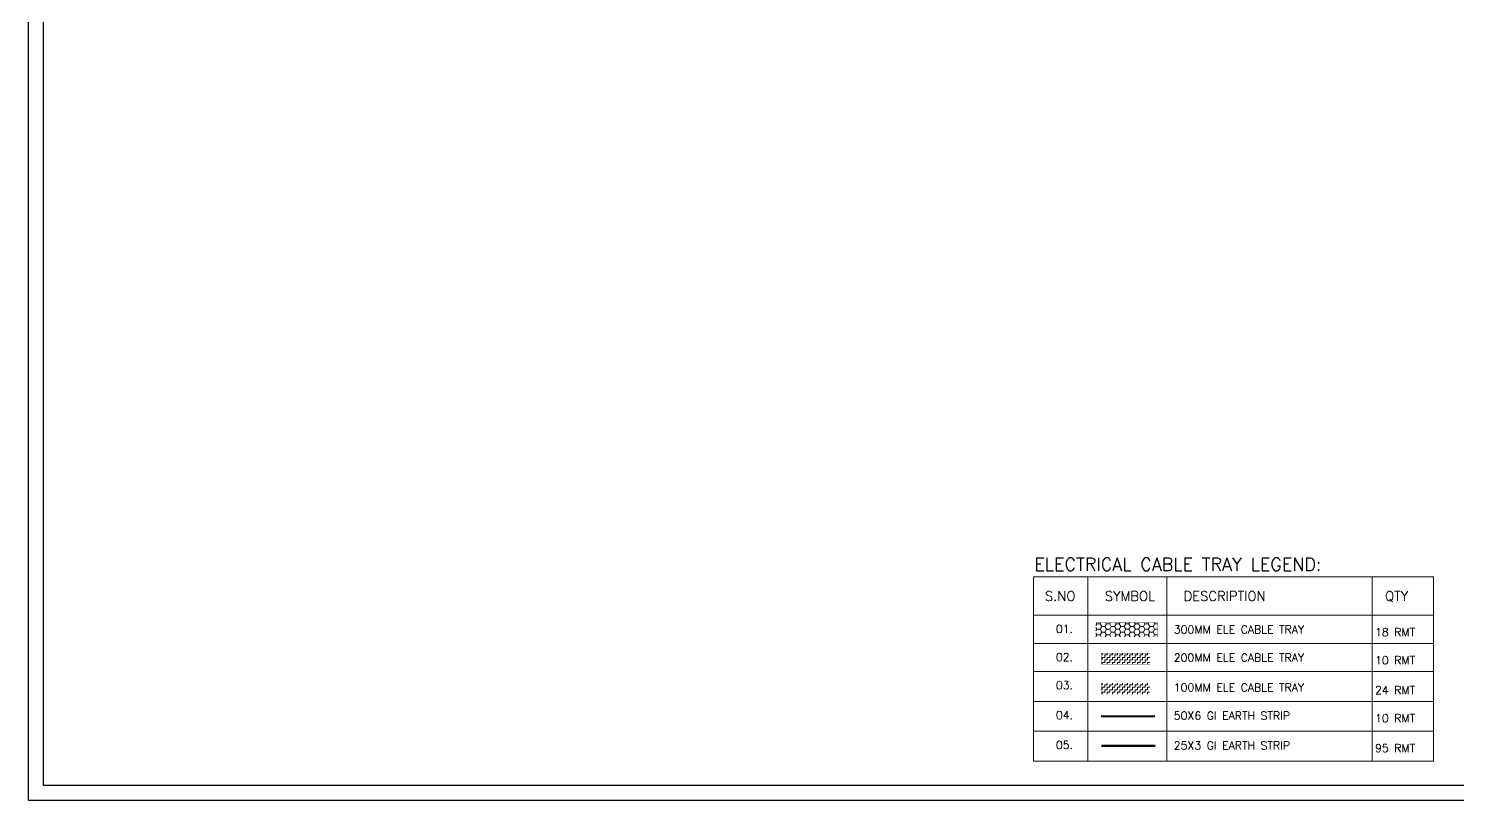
# Model space of a CAD drawing. Extents: x 3505867 to 3988380, y -625948 to -590408.
# Drawn here: x 3651890 to 3674204, y -625948 to -613902 of the extents above; entities that cross this region are included whole.
import ezdxf

# ---------------------------------------------------------------- set-up
doc = ezdxf.new("R2010")
doc.units = 0
doc.header["$LTSCALE"] = 6
doc.header["$MEASUREMENT"] = 0
doc.linetypes.add('CONTINOUS', pattern=[0])
doc.linetypes.add('CONTINU', pattern=[0])
doc.layers.get('0').update_dxf_attribs({"linetype": 'CONTINUOUS'})
doc.layers.add('ELE-CABLE TRAY', color=31, linetype='CONTINUOUS', lineweight=18)
doc.layers.add('ELE-GIEARTHING', color=5, linetype='CONTINUOUS', lineweight=9)
doc.layers.add('ELE-LIGHTING WIRRING', color=7, linetype='CONTINUOUS')
doc.styles.add('ROMANS', font='romans.shx')

msp = doc.modelspace()

# ---------------------------------------------------------------- hatches: boundary and pattern name
at = {"layer": 'ELE-CABLE TRAY', "linetype": 'ByBlock'}
h = msp.add_hatch(dxfattribs=at)
h.set_pattern_fill('HONEY', color=256, scale=400.785606)
h.set_pattern_definition([(0, (3632201.753, -640806.03), (75.1473, 43.386315), [50.0982, -100.1964]), (120, (3632201.753, -640806.03), (-75.1473, 43.386315), [50.0982, -100.1964]), (60, (3632201.753, -640806.03), (3e-14, 86.77263), [-100.1964, 50.0982])])
h.paths.add_polyline_path([(3668558, -623171), (3669520.3, -623171), (3669520.3, -623397.5), (3668558, -623397.5)])
h = msp.add_hatch(dxfattribs=at)
h.set_pattern_fill('ZIGZAG', color=256, scale=314.88044)
h.set_pattern_definition([(0, (3640082.11, -636861.87), (39.360055, 39.360055), [39.360055, -39.360055]), (90, (3640121.47, -636861.87), (-39.360055, 39.360055), [39.360055, -39.360055])])
h.paths.add_polyline_path([(3668645.7, -623650.6), (3669401.7, -623650.6), (3669401.7, -623821.5), (3668645.7, -623821.5)])
h = msp.add_hatch(dxfattribs=at)
h.set_pattern_fill('ZIGZAG', color=256, scale=314.88044)
h.set_pattern_definition([(0, (3640082.11, -637328.29), (39.360055, 39.360055), [39.360055, -39.360055]), (90, (3640121.47, -637328.29), (-39.360055, 39.360055), [39.360055, -39.360055])])
h.paths.add_polyline_path([(3668645.7, -624117), (3669401.7, -624117), (3669401.7, -624287.9), (3668645.7, -624287.9)])

# ---------------------------------------------------------------- linework, layer by layer
for points in [[(3696970.7, -593936.6), (3696970.7, -625948), (3651889.5, -625948), (3651889.5, -593936.6)], [(3696738.9, -594168.4), (3696738.9, -625716.2), (3652121.3, -625716.2), (3652121.3, -594168.4)]]:
    msp.add_lwpolyline(points, close=True)
at = {"layer": 'ELE-CABLE TRAY', "color": 0}
for p, q in [((3667585, -622457.7), (3673830.6, -622457.7)), ((3667585, -625336.1), (3667585, -622457.7)), ((3668432.2, -625336.1), (3668432.2, -622457.7)), ((3669663.8, -625336.1), (3669663.8, -622457.7)), ((3672873.8, -625336.1), (3672873.8, -622457.7)), ((3673830.6, -622457.7), (3673830.6, -625336.1)), ((3667585, -623059.3), (3673830.6, -623059.3)), ((3667585, -623498.1), (3673830.6, -623498.1)), ((3667585, -623936.8), (3673830.6, -623936.8)), ((3667585, -624403.3), (3673830.6, -624403.3)), ((3667585, -624869.7), (3673830.6, -624869.7)), ((3667585, -625336.1), (3673830.6, -625336.1))]:
    msp.add_line(p, q, dxfattribs=at)
at = {"layer": 'ELE-CABLE TRAY', "linetype": 'ByBlock', "const_width": 1.86}
msp.add_lwpolyline([(3668558, -623171), (3669520.3, -623171), (3669520.3, -623397.5), (3668558, -623397.5)], close=True, dxfattribs=at)
at = {"layer": 'ELE-CABLE TRAY', "linetype": 'ByBlock', "const_width": 1.46, "elevation": 3.6}
for points in [[(3668645.7, -623650.6), (3669401.7, -623650.6), (3669401.7, -623821.5), (3668645.7, -623821.5)], [(3668645.7, -624117), (3669401.7, -624117), (3669401.7, -624287.9), (3668645.7, -624287.9)]]:
    msp.add_lwpolyline(points, close=True, dxfattribs=at)
at = {"layer": 'ELE-GIEARTHING', "linetype": 'CONTINOUS', "lineweight": -3, "ltscale": 0.2, "const_width": 34.2}
msp.add_lwpolyline([(3668636.5, -624636.4), (3669479.8, -624636.4)], dxfattribs=at)
at = {"layer": 'ELE-GIEARTHING', "color": 26, "linetype": 'CONTINOUS', "lineweight": -3, "ltscale": 0.2, "const_width": 34.2}
msp.add_lwpolyline([(3668644.6, -625097.1), (3669487.9, -625097.1)], dxfattribs=at)

# ---------------------------------------------------------------- texts
at = {"layer": 'ELE-LIGHTING WIRRING', "color": 7, "linetype": 'CONTINU', "attachment_point": 1, "style": 'ROMANS'}
for s, insert, char_height in [('ELECTRICAL CABLE TRAY LEGEND:', (3667596.7, -622162.8), 200), ('S.NO', (3667762.6, -622683.8), 150), ('SYMBOL', (3668697.4, -622683.8), 150), ('DESCRIPTION', (3669929, -622683.8), 150), ('QTY', (3673073.4, -622683.8), 150), ('01.', (3667932.9, -623210.1), 125), ('18 RMT', (3672916.6, -623258.7, 3.6), 125), ('02.', (3667932.9, -623648.8), 125), ('10 RMT', (3672916.6, -623697.5, 3.6), 125), ('03.', (3667932.9, -624087.6), 125), ('24 RMT', (3672916.6, -624163.9, 3.6), 125), ('04.', (3667932.9, -624554), 125), ('10 RMT', (3672916.6, -624602.6, 3.6), 125), ('05.', (3667932.9, -625020.4), 125), ('95 RMT', (3672916.6, -625069, 3.6), 125)]:
    msp.add_mtext(s, dxfattribs=dict(at, insert=insert, char_height=char_height))
at = {"layer": 'ELE-LIGHTING WIRRING', "color": 7, "linetype": 'CONTINU', "char_height": 125, "width": 2591.194, "attachment_point": 1, "style": 'ROMANS'}
for s, insert in [('\\pxt13;300MM ELE CABLE TRAY', (3669774, -623218.5, 3.6)), ('\\pxt13;200MM ELE CABLE TRAY', (3669774, -623657.2, 3.6)), ('\\pxt13;100MM ELE CABLE TRAY', (3669774, -624123.6, 3.6)), ('50X6 GI EARTH STRIP', (3669774, -624562.4, 3.6)), ('25X3 GI EARTH STRIP', (3669774, -625028.8, 3.6))]:
    msp.add_mtext(s, dxfattribs=dict(at, insert=insert))

doc.saveas('drawing.dxf')
